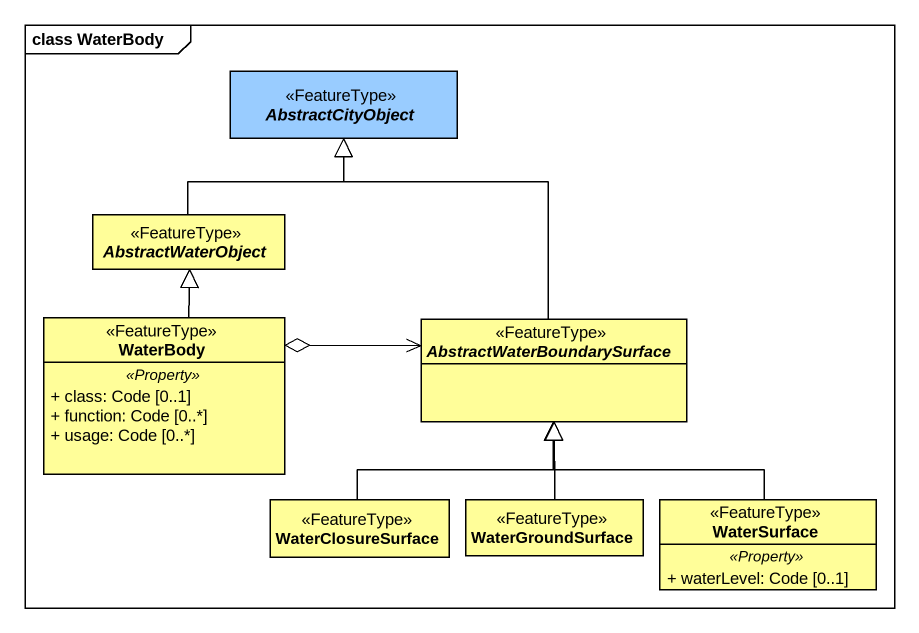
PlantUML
@startuml
mainframe class WaterBody
hide circle
hide empty members
skinparam classAttributeIconSize 0
abstract class AbstractCityObject <<FeatureType>> #99CCFF
abstract class AbstractWaterObject <<FeatureType>> #FFFE99
class WaterBody <<FeatureType>> #FFFE99 {
  .. <<Property>> ..
  + class: Code [0..1]
  + function: Code [0..*]
  + usage: Code [0..*]
}
abstract class AbstractWaterBoundarySurface <<FeatureType>> #FFFE99
class WaterClosureSurface <<FeatureType>> #FFFE99
class WaterGroundSurface <<FeatureType>> #FFFE99
class WaterSurface <<FeatureType>> #FFFE99 {
  .. <<Property>> ..
  + waterLevel: Code [0..1]
}
AbstractWaterObject -up-|> AbstractCityObject
WaterBody -up-|> AbstractWaterObject
AbstractWaterBoundarySurface -up-|> AbstractCityObject
AbstractWaterBoundarySurface <-left-o WaterBody
WaterClosureSurface -up-|> AbstractWaterBoundarySurface
WaterGroundSurface -up-|> AbstractWaterBoundarySurface
WaterSurface -up-|> AbstractWaterBoundarySurface
@enduml
